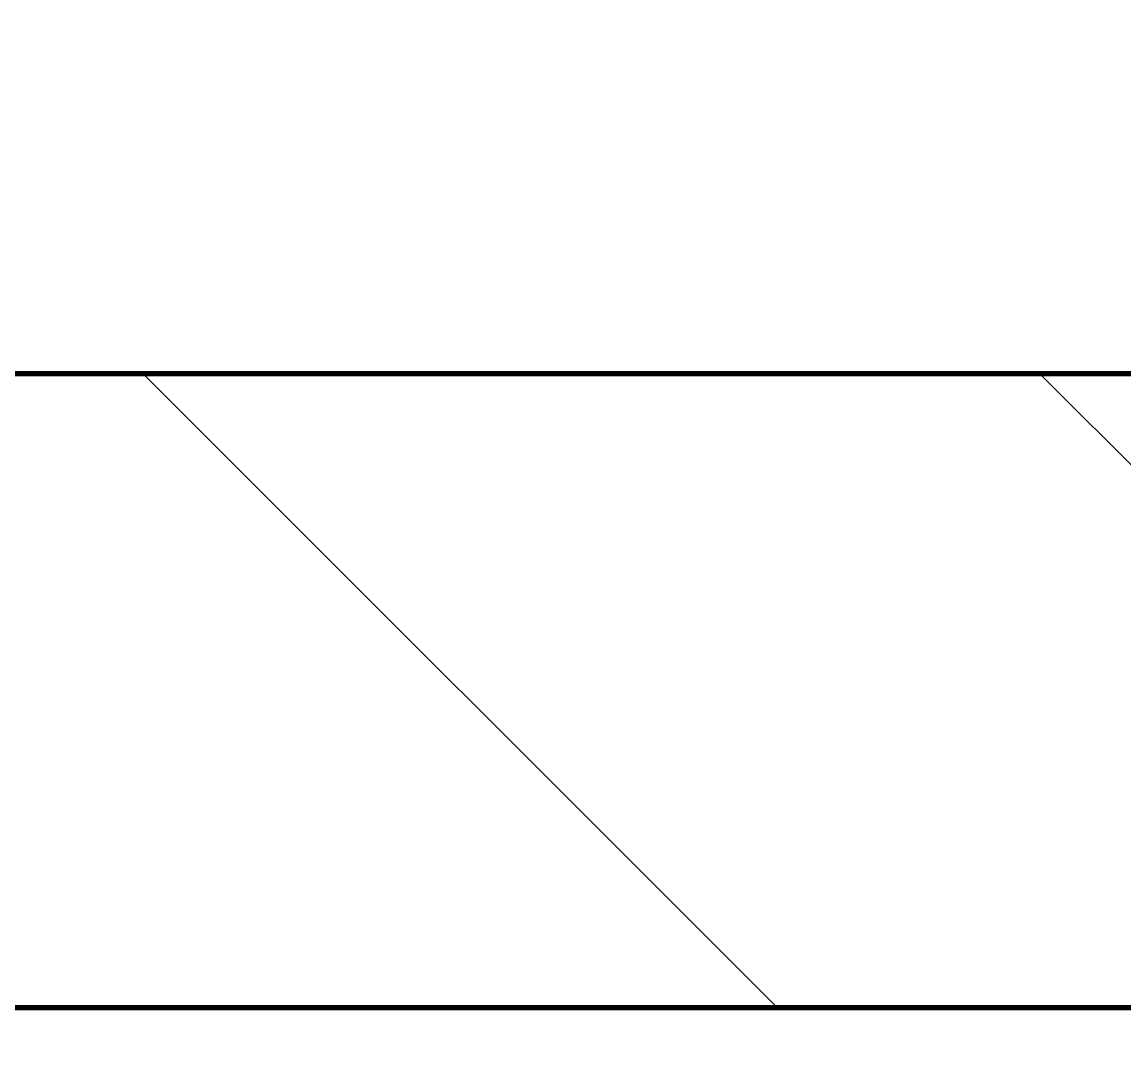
# Model space of a CAD drawing. Header units: millimetres. Extents: x 0 to 2208, y 0 to 420.
# Drawn here: x 590.875 to 594.351, y 34.477 to 37.764 of the extents above; entities that cross this region are included whole.
import ezdxf

# ---------------------------------------------------------------- set-up
doc = ezdxf.new("R2010")
doc.units = ezdxf.units.MM
for name, color, linetype, lineweight in [('01-VISIBLE', 7, 'CONTINUOUS', 70), ('04-COTA', 3, 'CONTINUOUS', 18), ('05-RAYADO', 8, 'CONTINUOUS', 18), ('08-FINA', 5, 'CONTINUOUS', 18)]:
    doc.layers.add(name, color=color, linetype=linetype, lineweight=lineweight)
doc.styles.add('ISO3098', font='isocpeur.ttf')
doc.dimstyles.new('FLAMA-IRAM', dxfattribs={"dimtxt": 3.5, "dimasz": 3.5, "dimexe": 2, "dimexo": 1.5, "dimgap": 1, "dimtad": 1, "dimdec": 1, "dimtxsty": 'ISO3098', "dimblk": 'IRAM_FLECHA', "dimblk1": 'IRAM_FLECHA', "dimblk2": 'IRAM_FLECHA', "dimcen": 2.5, "dimclrd": 256, "dimclre": 256, "dimclrt": 256, "dimazin": 3, "dimtfac": 1, "dimtmove": 0, "dimatfit": 3, "dimlwd": 18, "dimlwe": 18})

# ---------------------------------------------------------------- blocks, each defined once
blk = doc.blocks.new('IRAM_FLECHA')
blk.add_solid([(0, 0), (-1, 0.125), (-1, -0.125)])

msp = doc.modelspace()

# ---------------------------------------------------------------- hatches: boundary and pattern name
at = {"layer": '05-RAYADO'}
h = msp.add_hatch(dxfattribs=at)
h.set_pattern_fill('ANSI31', scale=0.62992, angle=90)
h.paths.add_polyline_path([(623.5, 53.9047), (625, 53.9047), (625, 34.6547), (555, 34.6547), (555, 53.9047), (556.5, 53.9047), (556.5, 36.6547), (623.5, 36.6547)])

# ---------------------------------------------------------------- linework, layer by layer
at = {"layer": '01-VISIBLE'}
for p, q in [((623.5, 36.6547), (556.5, 36.6547)), ((625, 34.6547), (555, 34.6547))]:
    msp.add_line(p, q, dxfattribs=at)
at = {"layer": '08-FINA'}
msp.add_circle((616.25, 50.9047), 24.4167, dxfattribs=at)

# ---------------------------------------------------------------- dimensions: what is measured, and where the dimension line sits
at = {"layer": '04-COTA'}
msp.add_linear_dim(base=(555, 25.6547), p1=(555, 34.6547), p2=(625, 34.6547), dimstyle='FLAMA-IRAM', override={"dimlfac": 2, "dimpost": '%%c<>'}, dxfattribs=at).render()

doc.saveas('drawing.dxf')
